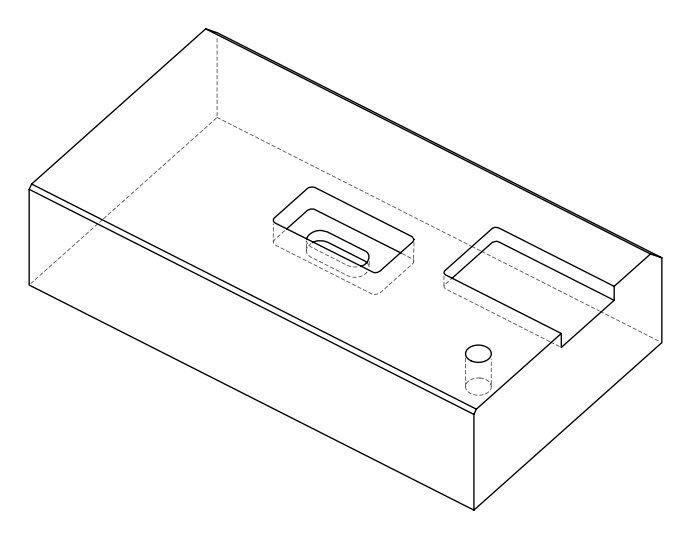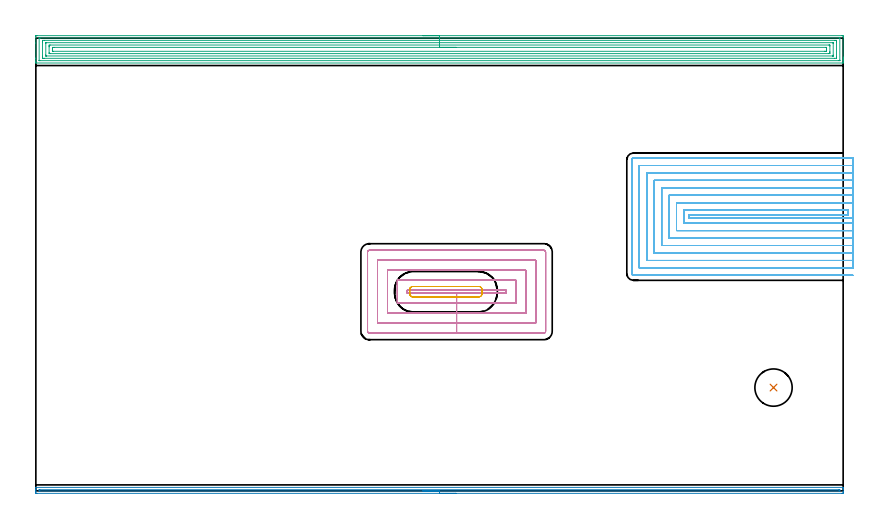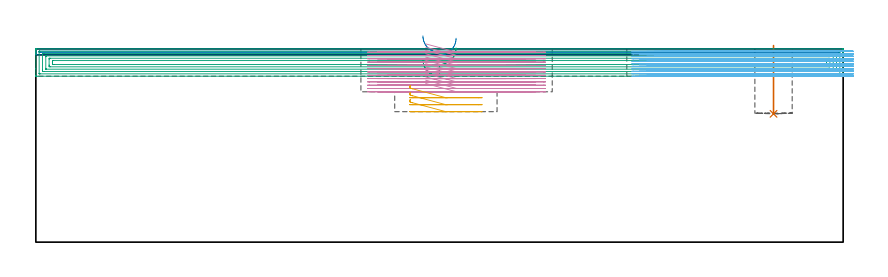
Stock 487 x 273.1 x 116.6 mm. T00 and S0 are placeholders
(PLAN: 6 operations, 4 tool changes, 128.7 min)
(1 INDEXABLE_INSERT_DRILL_BLIND_HOLE_FROM_SOLID | STEP1POCKET | NXT0302_016 | 0.17 min | 15455 mm3)
(2 AREA_MILL | FG_CHAMFER_SURFACE | UGT0205_001 | 7.94 min | 3155 mm3)
(3 AREA_MILL_1 | FG_CHAMFER_SURFACE_1 | UGT0205_001 | 23.7 min | 66292 mm3)
(4 MILL_RECTANGULAR_POCKET | POCKET_RECTANGULAR_STRAIGHT | NXT0201_009 | Follow Part, ap 2, ae 75% | 30.07 min | 172476 mm3)
(5 MILL_RECTANGULAR_POCKET_1 | POCKET_RECTANGULAR_STRAIGHT_1 | UGT0201_100 | Follow Part, ap 4.5, ae 75% | 0.93 min | 16752 mm3)
(6 MILL_SLOT | SLOT_PARTIAL_RECTANGULAR | NXT0201_008 | Follow Part, ap 1.5, ae 75% | 65.87 min | 165290 mm3)
(TOOL NXT0302_016 | Index. Insert Drill 22.5mm [880-D2250L25-03] | D22.5 PA176 FL68 Z2)
(TOOL UGT0205_001 | Chamfer Mill 20 x 3 x 45 deg. | D20 FL50 Z2)
(TOOL NXT0201_009 | ENDMILL 8mm [2P460-0800-NA 1630] | D8 FL26 Z6)
(TOOL UGT0201_100 | End Mill 18 mm | D18 FL22 Z2)
(TOOL NXT0201_008 | ENDMILL 6mm [2P460-0600-NA 1630] | D6 FL26 Z6)
(OP 1 INDEXABLE_INSERT_DRILL_BLIND_HOLE_FROM_SOLID)
G17 G21 G94 G90
T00 M6
G54
G17 G0 G90 X445. Y62.3 S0 M3
G43 Z126.6 H1
G94 G81 G98 Z77.4 F250. R118.6
G80
M5
M2
(OP 2 AREA_MILL)
G17 G21 G94 G90
T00 M6
G54
G17 G0 G90 X253.5 Y-1.5 S1061 M3
G43 Z126.6 H0
Z123.
G94 G1 X253.462 Z122.128 F250.
X253.348 Z121.264
X253.159 Z120.412
X252.897 Z119.58
X252.563 Z118.774
X252.16 Z118.
X251.692 Z117.264
X251.16 Z116.572
X250.571 Z115.929
X249.928 Z115.34
X249.236 Z114.809
X248.5 Z114.34
X247.726 Z113.937
X246.92 Z113.603
X246.088 Z113.341
X245.236 Z113.152
X244.372 Z113.038
X243.5 Z113.
X0.613
X0.138 Y-1.494 Z113.002
X0.009 Y-1.49 Z113.005
X0. Y-1.025 Z113.469
Y-0.47 Z114.027
Y-0.142 Z114.354
Y0.413 Z114.909
Y0.742 Z115.236
Y1.747 Z116.246
X0.007 Y2.088 Z116.579
X0.009 Y2.097 Z116.588
X0.166 Y2.1 Z116.6
X486.834
X486.991 Y2.097 Z116.588
X486.993 Y2.088 Z116.579
X487. Y1.746 Z116.246
Y1.399 Z115.898
Y0.742 Z115.236
Y-0.47 Z114.027
X486.996 Y-1.025 Z113.469
X486.991 Y-1.49 Z113.005
X486.862 Y-1.494 Z113.002
X486.387 Y-1.5 Z113.
X243.5
Y-0.086 Z114.414
X2.399 Y-0.085 Z114.415
X2.341
X2.016 Y-0.079 Z114.421
X2.01 Y0.026 Z114.526
X2.003 Y0.249 Z114.749
X2.008 Y0.597 Z115.097
X2.01 Y0.669 Z115.169
X2.026 Y0.679 Z115.179
X2.073 Y0.681 Z115.181
X2.175 Y0.684 Z115.184
X2.379 Y0.686 Z115.186
X484.601 Y0.685 Z115.185
X484.659
X484.984 Y0.679 Z115.179
X484.99 Y0.574 Z115.074
X484.996 Y0.351 Z114.851
X484.99 Y0.103 Z114.603
X484.982 Y-0.079 Z114.421
X484.488 Y-0.086 Z114.414
X243.5
X242.628 Z114.452
X241.764 Z114.566
X240.912 Z114.755
X240.08 Z115.017
X239.274 Z115.351
X238.5 Z115.754
X237.764 Z116.223
X237.072 Z116.754
X236.429 Z117.343
X235.84 Z117.986
X235.308 Z118.678
X234.84 Z119.414
X234.437 Z120.188
X234.103 Z120.994
X233.841 Z121.826
X233.652 Z122.678
X233.538 Z123.543
X233.5 Z124.414
G0 Z126.6
M5
M2
(OP 3 AREA_MILL_1)
G17 G21 G94 G90
T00 M6
G54
G17 G0 G90 X233.5 Y274.6 S1061 M3
G43 Z126.6 H0
Z110.1
G94 G1 X233.538 Z109.228 F250.
X233.652 Z108.364
X233.841 Z107.512
X234.103 Z106.68
X234.437 Z105.874
X234.84 Z105.1
X235.308 Z104.364
X235.84 Z103.672
X236.429 Z103.029
X237.072 Z102.44
X237.764 Z101.909
X238.5 Z101.44
X239.274 Z101.037
X240.08 Z100.703
X240.912 Z100.441
X241.764 Z100.252
X242.628 Z100.138
X243.5 Z100.1
X486.387 Y274.599 Z100.101
X486.761 Y274.596 Z100.102
X486.99 Y274.593 Z100.105
X486.995 Y274.23 Z100.467
X487. Y273.63 Z101.068
Y261.697 Z112.998
Y261.096 Z113.598
Y260.547 Z114.15
Y260.221 Z114.475
Y259.671 Z115.025
Y259.345 Z115.35
Y258.693 Z116.006
Y258.375 Z116.324
X486.997 Y258.235 Z116.457
X486.99 Y258.102 Z116.588
X486.834 Y258.1 Z116.6
X0.166
X0.01 Y258.102 Z116.588
X0.003 Y258.235 Z116.457
X0. Y258.375 Z116.324
Y258.693 Z116.006
Y259.345 Z115.35
Y260.547 Z114.15
Y261.096 Z113.598
Y270.153 Z104.544
Y274.23 Z100.467
X0.003 Y274.508 Z100.189
X0.01 Y274.592 Z100.105
X0.095 Y274.599 Z100.099
X0.613 Y274.6 Z100.1
X243.5
Y273.186 Z101.514
X484.601 Y273.185 Z101.515
X484.775 Y273.184 Z101.516
X484.95 Y273.18 Z101.52
X484.986 Y273.179 Z101.521
X484.992 Y273.156 Z101.544
X484.995 Y273.127 Z101.573
X484.999 Y272.965 Z101.735
X485. Y259.83 Z114.87
X484.998 Y259.7 Z115.
X484.994 Y259.596 Z115.104
X484.99 Y259.531 Z115.169
X484.959 Y259.521 Z115.179
X484.601 Y259.517 Z115.183
X484.428 Y259.515 Z115.185
X2.399
X2.225 Y259.516 Z115.184
X2.05 Y259.52 Z115.18
X2.014 Y259.521 Z115.179
X2.008 Y259.544 Z115.156
X2.005 Y259.573 Z115.127
X2.001 Y259.735 Z114.965
X2. Y272.87 Z101.83
X2.002 Y273. Z101.7
X2.006 Y273.104 Z101.596
X2.01 Y273.169 Z101.531
X2.041 Y273.179 Z101.521
X2.399 Y273.183 Z101.517
X2.572 Y273.185 Z101.515
X243.5 Y273.186 Z101.514
Y271.772 Z102.928
X481.922 Y271.771 Z102.929
X482.646 Y271.77 Z102.93
X482.815 Y271.768 Z102.932
X482.977 Y271.765 Z102.935
X482.99 Y271.604 Z103.096
X482.997 Y271.426 Z103.274
X483. Y270.728 Z103.972
Y270.547 Z104.153
X482.999 Y261.792 Z112.908
X482.99 Y261.096 Z113.604
X482.98 Y260.936 Z113.764
X481.922 Y260.929 Z113.771
X5.078
X4.354 Y260.93 Z113.77
X4.185 Y260.932 Z113.768
X4.023 Y260.935 Z113.765
X4.01 Y261.096 Z113.604
X4.003 Y261.274 Z113.426
X4. Y261.972 Z112.728
Y262.153 Z112.547
X4.001 Y270.908 Z103.792
X4.01 Y271.604 Z103.096
X4.02 Y271.764 Z102.936
X5.078 Y271.771 Z102.929
X243.5 Y271.772 Z102.928
Y270.357 Z104.343
X480.515
X480.864 Y270.356 Z104.344
X480.923 Y270.354 Z104.346
X480.979 Y270.351 Z104.349
X480.99 Y270.271 Z104.429
X481. Y269.882 Z104.818
Y269.852 Z104.848
Y262.848 Z111.852
X480.997 Y262.424 Z112.276
X480.994 Y262.372 Z112.328
X480.99 Y262.351 Z112.349
X480.959 Y262.349 Z112.351
X480.823 Y262.345 Z112.355
X480.651 Y262.343 Z112.357
X6.485
X6.136 Y262.344 Z112.356
X6.077 Y262.346 Z112.354
X6.021 Y262.349 Z112.351
X6.01 Y262.429 Z112.271
X6. Y262.818 Z111.882
Y262.848 Z111.852
Y269.852 Z104.848
X6.003 Y270.276 Z104.424
X6.006 Y270.328 Z104.372
X6.009 Y270.349 Z104.351
X6.041 Y270.351 Z104.349
X6.177 Y270.355 Z104.345
X6.349 Y270.357 Z104.343
X243.5
Y268.943 Z105.757
X478.385
X478.786 Y268.939 Z105.761
X478.978 Y268.936 Z105.764
X478.99 Y268.828 Z105.872
X478.998 Y268.342 Z106.358
X479. Y264.838 Z109.862
X478.999 Y264.599 Z110.101
X478.993 Y263.968 Z110.732
X478.985 Y263.764 Z110.936
X478.316 Y263.757 Z110.943
X8.615
X8.214 Y263.761 Z110.939
X8.022 Y263.764 Z110.936
X8.01 Y263.872 Z110.828
X8.002 Y264.358 Z110.342
X8. Y267.862 Z106.838
X8.001 Y268.101 Z106.599
X8.006 Y268.732 Z105.968
X8.015 Y268.936 Z105.764
X8.684 Y268.943 Z105.757
X243.5
Y267.529 Z107.171
X476.565
X476.874 Y267.527 Z107.173
X476.962 Y267.524 Z107.176
X476.983 Y267.522 Z107.178
X476.99 Y267.515 Z107.185
X476.994 Y267.481 Z107.219
X476.998 Y267.368 Z107.332
X476.999 Y267.226 Z107.474
X477. Y266.799 Z107.901
Y265.923 Z108.777
X476.999 Y265.474 Z109.226
X476.997 Y265.261 Z109.439
X476.994 Y265.208 Z109.492
X476.991 Y265.185 Z109.515
X476.974 Y265.178 Z109.522
X476.87 Y265.175 Z109.525
X476.565 Y265.173 Z109.527
X475.981 Y265.171 Z109.529
X475.672
X10.435
X10.126 Y265.173 Z109.527
X10.038 Y265.176 Z109.524
X10.017 Y265.178 Z109.522
X10.01 Y265.185 Z109.515
X10.006 Y265.219 Z109.481
X10.002 Y265.332 Z109.368
X10. Y266.35 Z108.35
Y266.777 Z107.923
X10.001 Y267.226 Z107.474
X10.003 Y267.439 Z107.261
X10.006 Y267.492 Z107.208
X10.009 Y267.515 Z107.185
X10.026 Y267.522 Z107.178
X10.13 Y267.525 Z107.175
X10.435 Y267.527 Z107.173
X11.019 Y267.529 Z107.171
X11.328
X243.5
X244.372 Z107.209
X245.236 Z107.323
X246.088 Z107.512
X246.92 Z107.774
X247.726 Z108.108
X248.5 Z108.511
X249.236 Z108.98
X249.928 Z109.511
X250.571 Z110.1
X251.16 Z110.743
X251.692 Z111.435
X252.16 Z112.171
X252.563 Z112.945
X252.897 Z113.751
X253.159 Z114.583
X253.348 Z115.435
X253.462 Z116.3
X253.5 Z117.171
G0 Z126.6
M5
M2
(OP 4 MILL_RECTANGULAR_POCKET)
G17 G21 G94 G90
T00 M6
G54
G17 G0 G90 X235.168 Y119.2 S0 M3
G43 Z126.6 H1
Z119.6
G94 G1 X253.8 Z114.608 F250.
X283.5 F500.
Y121.1
X224.1
Y119.2
X253.8
Y113.2
X289.5
Y127.1
X218.1
Y113.2
X253.8
Y107.2
X295.5
Y133.1
X212.1
Y107.2
X253.8
Y101.2
X301.5
Y139.1
X206.1
Y101.2
X253.8
Y95.2
X306.5
G3 X307.5 Y96.2 R1.
G1 Y144.1
G3 X306.5 Y145.1 R1.
G1 X201.1
G3 X200.1 Y144.1 R1.
G1 Y96.2
G3 X201.1 Y95.2 R1.
G1 X253.8
X254.8
G0 X235.168 Y119.2 Z117.608
G1 X253.8 Z112.615 F250.
X283.5 F500.
Y121.1
X224.1
Y119.2
X253.8
Y113.2
X289.5
Y127.1
X218.1
Y113.2
X253.8
Y107.2
X295.5
Y133.1
X212.1
Y107.2
X253.8
Y101.2
X301.5
Y139.1
X206.1
Y101.2
X253.8
Y95.2
X306.5
G3 X307.5 Y96.2 R1.
G1 Y144.1
G3 X306.5 Y145.1 R1.
G1 X201.1
G3 X200.1 Y144.1 R1.
G1 Y96.2
G3 X201.1 Y95.2 R1.
G1 X253.8
X254.8
G0 X235.168 Y119.2 Z115.615
G1 X253.8 Z110.623 F250.
X283.5 F500.
Y121.1
X224.1
Y119.2
X253.8
Y113.2
X289.5
Y127.1
X218.1
Y113.2
X253.8
Y107.2
X295.5
Y133.1
X212.1
Y107.2
X253.8
Y101.2
X301.5
Y139.1
X206.1
Y101.2
X253.8
Y95.2
X306.5
G3 X307.5 Y96.2 R1.
G1 Y144.1
G3 X306.5 Y145.1 R1.
G1 X201.1
G3 X200.1 Y144.1 R1.
G1 Y96.2
G3 X201.1 Y95.2 R1.
G1 X253.8
X254.8
G0 X235.168 Y119.2 Z113.623
G1 X253.8 Z108.631 F250.
X283.5 F500.
Y121.1
X224.1
Y119.2
X253.8
Y113.2
X289.5
Y127.1
X218.1
Y113.2
X253.8
Y107.2
X295.5
Y133.1
X212.1
Y107.2
X253.8
Y101.2
X301.5
Y139.1
X206.1
Y101.2
X253.8
Y95.2
X306.5
G3 X307.5 Y96.2 R1.
G1 Y144.1
G3 X306.5 Y145.1 R1.
G1 X201.1
G3 X200.1 Y144.1 R1.
G1 Y96.2
G3 X201.1 Y95.2 R1.
G1 X253.8
X254.8
G0 X235.168 Y119.2 Z111.631
G1 X253.8 Z106.638 F250.
X283.5 F500.
Y121.1
X224.1
Y119.2
X253.8
Y113.2
X289.5
Y127.1
X218.1
Y113.2
X253.8
Y107.2
X295.5
Y133.1
X212.1
Y107.2
X253.8
Y101.2
X301.5
Y139.1
X206.1
Y101.2
X253.8
Y95.2
X306.5
G3 X307.5 Y96.2 R1.
G1 Y144.1
G3 X306.5 Y145.1 R1.
G1 X201.1
G3 X200.1 Y144.1 R1.
G1 Y96.2
G3 X201.1 Y95.2 R1.
G1 X253.8
X254.8
G0 X235.168 Y119.2 Z109.638
G1 X253.8 Z104.646 F250.
X283.5 F500.
Y121.1
X224.1
Y119.2
X253.8
Y113.2
X289.5
Y127.1
X218.1
Y113.2
X253.8
Y107.2
X295.5
Y133.1
X212.1
Y107.2
X253.8
Y101.2
X301.5
Y139.1
X206.1
Y101.2
X253.8
Y95.2
X306.5
G3 X307.5 Y96.2 R1.
G1 Y144.1
G3 X306.5 Y145.1 R1.
G1 X201.1
G3 X200.1 Y144.1 R1.
G1 Y96.2
G3 X201.1 Y95.2 R1.
G1 X253.8
X254.8
G0 X235.168 Y119.2 Z107.646
G1 X253.8 Z102.654 F250.
X283.5 F500.
Y121.1
X224.1
Y119.2
X253.8
Y113.2
X289.5
Y127.1
X218.1
Y113.2
X253.8
Y107.2
X295.5
Y133.1
X212.1
Y107.2
X253.8
Y101.2
X301.5
Y139.1
X206.1
Y101.2
X253.8
Y95.2
X306.5
G3 X307.5 Y96.2 R1.
G1 Y144.1
G3 X306.5 Y145.1 R1.
G1 X201.1
G3 X200.1 Y144.1 R1.
G1 Y96.2
G3 X201.1 Y95.2 R1.
G1 X253.8
X254.8
G0 X235.168 Y119.2 Z105.654
G1 X253.8 Z100.662 F250.
X283.5 F500.
Y121.1
X224.1
Y119.2
X253.8
Y113.2
X289.5
Y127.1
X218.1
Y113.2
X253.8
Y107.2
X295.5
Y133.1
X212.1
Y107.2
X253.8
Y101.2
X301.5
Y139.1
X206.1
Y101.2
X253.8
Y95.2
X306.5
G3 X307.5 Y96.2 R1.
G1 Y144.1
G3 X306.5 Y145.1 R1.
G1 X201.1
G3 X200.1 Y144.1 R1.
G1 Y96.2
G3 X201.1 Y95.2 R1.
G1 X253.8
X254.8
G0 X235.168 Y119.2 Z103.662
G1 X253.8 Z98.669 F250.
X283.5 F500.
Y121.1
X224.1
Y119.2
X253.8
Y113.2
X289.5
Y127.1
X218.1
Y113.2
X253.8
Y107.2
X295.5
Y133.1
X212.1
Y107.2
X253.8
Y101.2
X301.5
Y139.1
X206.1
Y101.2
X253.8
Y95.2
X306.5
G3 X307.5 Y96.2 R1.
G1 Y144.1
G3 X306.5 Y145.1 R1.
G1 X201.1
G3 X200.1 Y144.1 R1.
G1 Y96.2
G3 X201.1 Y95.2 R1.
G1 X253.8
X254.8
G0 X235.168 Y119.2 Z101.669
G1 X253.8 Z96.677 F250.
X283.5 F500.
Y121.1
X224.1
Y119.2
X253.8
Y113.2
X289.5
Y127.1
X218.1
Y113.2
X253.8
Y107.2
X295.5
Y133.1
X212.1
Y107.2
X253.8
Y101.2
X301.5
Y139.1
X206.1
Y101.2
X253.8
Y95.2
X306.5
G3 X307.5 Y96.2 R1.
G1 Y144.1
G3 X306.5 Y145.1 R1.
G1 X201.1
G3 X200.1 Y144.1 R1.
G1 Y96.2
G3 X201.1 Y95.2 R1.
G1 X253.8
X254.8
G0 X235.168 Y119.2 Z99.677
G1 X253.8 Z94.685 F250.
X283.5 F500.
Y121.1
X224.1
Y119.2
X253.8
Y113.2
X289.5
Y127.1
X218.1
Y113.2
X253.8
Y107.2
X295.5
Y133.1
X212.1
Y107.2
X253.8
Y101.2
X301.5
Y139.1
X206.1
Y101.2
X253.8
Y95.2
X306.5
G3 X307.5 Y96.2 R1.
G1 Y144.1
G3 X306.5 Y145.1 R1.
G1 X201.1
G3 X200.1 Y144.1 R1.
G1 Y96.2
G3 X201.1 Y95.2 R1.
G1 X253.8
X254.8
G0 X235.168 Y119.2 Z97.685
G1 X253.8 Z92.692 F250.
X283.5 F500.
Y121.1
X224.1
Y119.2
X253.8
Y113.2
X289.5
Y127.1
X218.1
Y113.2
X253.8
Y107.2
X295.5
Y133.1
X212.1
Y107.2
X253.8
Y101.2
X301.5
Y139.1
X206.1
Y101.2
X253.8
Y95.2
X306.5
G3 X307.5 Y96.2 R1.
G1 Y144.1
G3 X306.5 Y145.1 R1.
G1 X201.1
G3 X200.1 Y144.1 R1.
G1 Y96.2
G3 X201.1 Y95.2 R1.
G1 X253.8
X254.8
G0 X235.168 Y119.2 Z95.692
G1 X253.8 Z90.7 F250.
X283.5 F500.
Y121.1
X224.1
Y119.2
X253.8
Y113.2
X289.5
Y127.1
X218.1
Y113.2
X253.8
Y107.2
X295.5
Y133.1
X212.1
Y107.2
X253.8
Y101.2
X301.5
Y139.1
X206.1
Y101.2
X253.8
Y95.2
X306.5
G3 X307.5 Y96.2 R1.
G1 Y144.1
G3 X306.5 Y145.1 R1.
G1 X201.1
G3 X200.1 Y144.1 R1.
G1 Y96.2
G3 X201.1 Y95.2 R1.
G1 X253.8
X254.8
G0 Z126.6
M5
M2
(OP 5 MILL_RECTANGULAR_POCKET_1)
G17 G21 G94 G90
T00 M6
G54
G17 G0 G90 X226.116 Y122.746 S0 M3
G43 Z126.6 H0
Z94.333
G94 G1 X226.082 Y122.718 Z94.321 F250.
X225.853 Y122.443 Z94.226
X225.676 Y122.132 Z94.13
X225.557 Y121.795 Z94.034
X225.5 Y121.442 Z93.938
Y118.858 Z93.246
X225.557 Y118.505 Z93.15
X225.676 Y118.168 Z93.054
X225.853 Y117.857 Z92.958
X226.082 Y117.582 Z92.862
X226.357 Y117.353 Z92.767
X226.668 Y117.176 Z92.671
X227.005 Y117.057 Z92.575
X227.358 Y117. Z92.479
X247.35 Z87.122
X267.2 F500.
G3 X269.2 Y119. R2.
G1 Y121.3
G3 X267.2 Y123.3 R2.
G1 X227.5
G3 X225.5 Y121.3 R2.
G1 Y119.
G3 X227.5 Y117. R2.
G1 X247.35
X248.35
G0 X226.116 Y122.746 Z90.122
G1 X226.082 Y122.718 Z90.11 F250.
X225.853 Y122.443 Z90.015
X225.676 Y122.132 Z89.919
X225.557 Y121.795 Z89.823
X225.5 Y121.442 Z89.727
Y118.858 Z89.035
X225.557 Y118.505 Z88.939
X225.676 Y118.168 Z88.843
X225.853 Y117.857 Z88.747
X226.082 Y117.582 Z88.651
X226.357 Y117.353 Z88.555
X226.668 Y117.176 Z88.46
X227.005 Y117.057 Z88.364
X227.358 Y117. Z88.268
X247.35 Z82.911
X267.2 F500.
G3 X269.2 Y119. R2.
G1 Y121.3
G3 X267.2 Y123.3 R2.
G1 X227.5
G3 X225.5 Y121.3 R2.
G1 Y119.
G3 X227.5 Y117. R2.
G1 X247.35
X248.35
G0 X226.116 Y122.746 Z85.911
G1 X226.082 Y122.718 Z85.899 F250.
X225.853 Y122.443 Z85.803
X225.676 Y122.132 Z85.708
X225.557 Y121.795 Z85.612
X225.5 Y121.442 Z85.516
Y118.858 Z84.824
X225.557 Y118.505 Z84.728
X225.676 Y118.168 Z84.632
X225.853 Y117.857 Z84.536
X226.082 Y117.582 Z84.44
X226.357 Y117.353 Z84.344
X226.668 Y117.176 Z84.248
X227.005 Y117.057 Z84.153
X227.358 Y117. Z84.057
X247.35 Z78.7
X267.2 F500.
G3 X269.2 Y119. R2.
G1 Y121.3
G3 X267.2 Y123.3 R2.
G1 X227.5
G3 X225.5 Y121.3 R2.
G1 Y119.
G3 X227.5 Y117. R2.
G1 X247.35
X248.35
G0 Z126.6
M5
M2
(OP 6 MILL_SLOT)
G17 G21 G94 G90
T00 M6
G54
G17 G0 G90 X493. Y164.5 S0 M3
G43 Z126.6 H1
Z115.1
G94 G1 X490. F250.
X394. F500.
Y166.3
X490.
Y169.3
X391.
Y161.5
X490.
X493. F250.
Y173.8
X490.
X386.5 F500.
Y157.
X490.
X493. F250.
Y178.3
X490.
X382. F500.
Y152.5
X490.
X493. F250.
Y182.8
X490.
X377.5 F500.
Y148.
X490.
X493. F250.
Y187.3
X490.
X373. F500.
Y143.5
X490.
X493. F250.
Y191.8
X490.
X368.5 F500.
Y139.
X490.
X493. F250.
Y196.3
X490.
X364. F500.
Y134.5
X490.
X493. F250.
Y200.8
X490.
X360.5 F500.
G3 X359.5 Y199.8 R1.
G1 Y131.
G3 X360.5 Y130. R1.
G1 X490.
X493. F250.
G0 Y164.5 Z113.6
G1 X490.
X394. F500.
Y166.3
X490.
Y169.3
X391.
Y161.5
X490.
X493. F250.
Y173.8
X490.
X386.5 F500.
Y157.
X490.
X493. F250.
Y178.3
X490.
X382. F500.
Y152.5
X490.
X493. F250.
Y182.8
X490.
X377.5 F500.
Y148.
X490.
X493. F250.
Y187.3
X490.
X373. F500.
Y143.5
X490.
X493. F250.
Y191.8
X490.
X368.5 F500.
Y139.
X490.
X493. F250.
Y196.3
X490.
X364. F500.
Y134.5
X490.
X493. F250.
Y200.8
X490.
X360.5 F500.
G3 X359.5 Y199.8 R1.
G1 Y131.
G3 X360.5 Y130. R1.
G1 X490.
X493. F250.
G0 Y164.5 Z112.1
G1 X490.
X394. F500.
Y166.3
X490.
Y169.3
X391.
Y161.5
X490.
X493. F250.
Y173.8
X490.
X386.5 F500.
Y157.
X490.
X493. F250.
Y178.3
X490.
X382. F500.
Y152.5
X490.
X493. F250.
Y182.8
X490.
X377.5 F500.
Y148.
X490.
X493. F250.
Y187.3
X490.
X373. F500.
Y143.5
X490.
X493. F250.
Y191.8
X490.
X368.5 F500.
Y139.
X490.
X493. F250.
Y196.3
X490.
X364. F500.
Y134.5
X490.
X493. F250.
Y200.8
X490.
X360.5 F500.
G3 X359.5 Y199.8 R1.
G1 Y131.
G3 X360.5 Y130. R1.
G1 X490.
X493. F250.
G0 Y164.5 Z110.6
G1 X490.
X394. F500.
Y166.3
X490.
Y169.3
X391.
Y161.5
X490.
X493. F250.
Y173.8
X490.
X386.5 F500.
Y157.
X490.
X493. F250.
Y178.3
X490.
X382. F500.
Y152.5
X490.
X493. F250.
Y182.8
X490.
X377.5 F500.
Y148.
X490.
X493. F250.
Y187.3
X490.
X373. F500.
Y143.5
X490.
X493. F250.
Y191.8
X490.
X368.5 F500.
Y139.
X490.
X493. F250.
Y196.3
X490.
X364. F500.
Y134.5
X490.
X493. F250.
Y200.8
X490.
X360.5 F500.
G3 X359.5 Y199.8 R1.
G1 Y131.
G3 X360.5 Y130. R1.
G1 X490.
X493. F250.
G0 Y164.5 Z109.1
G1 X490.
X394. F500.
Y166.3
X490.
Y169.3
X391.
Y161.5
X490.
X493. F250.
Y173.8
X490.
X386.5 F500.
Y157.
X490.
X493. F250.
Y178.3
X490.
X382. F500.
Y152.5
X490.
X493. F250.
Y182.8
X490.
X377.5 F500.
Y148.
X490.
X493. F250.
Y187.3
X490.
X373. F500.
Y143.5
X490.
X493. F250.
Y191.8
X490.
X368.5 F500.
Y139.
X490.
X493. F250.
Y196.3
X490.
X364. F500.
Y134.5
X490.
X493. F250.
Y200.8
X490.
X360.5 F500.
G3 X359.5 Y199.8 R1.
G1 Y131.
G3 X360.5 Y130. R1.
G1 X490.
X493. F250.
G0 Y164.5 Z107.6
G1 X490.
X394. F500.
Y166.3
X490.
Y169.3
X391.
Y161.5
X490.
X493. F250.
Y173.8
X490.
X386.5 F500.
Y157.
X490.
X493. F250.
Y178.3
X490.
X382. F500.
Y152.5
X490.
X493. F250.
Y182.8
X490.
X377.5 F500.
Y148.
X490.
X493. F250.
Y187.3
X490.
X373. F500.
Y143.5
X490.
X493. F250.
Y191.8
X490.
X368.5 F500.
Y139.
X490.
X493. F250.
Y196.3
X490.
X364. F500.
Y134.5
X490.
X493. F250.
Y200.8
X490.
X360.5 F500.
G3 X359.5 Y199.8 R1.
G1 Y131.
G3 X360.5 Y130. R1.
G1 X490.
X493. F250.
G0 Y164.5 Z106.1
G1 X490.
X394. F500.
Y166.3
X490.
Y169.3
X391.
Y161.5
X490.
X493. F250.
Y173.8
X490.
X386.5 F500.
Y157.
X490.
X493. F250.
Y178.3
X490.
X382. F500.
Y152.5
X490.
X493. F250.
Y182.8
X490.
X377.5 F500.
Y148.
X490.
X493. F250.
Y187.3
X490.
X373. F500.
Y143.5
X490.
X493. F250.
Y191.8
X490.
X368.5 F500.
Y139.
X490.
X493. F250.
Y196.3
X490.
X364. F500.
Y134.5
X490.
X493. F250.
Y200.8
X490.
X360.5 F500.
G3 X359.5 Y199.8 R1.
G1 Y131.
G3 X360.5 Y130. R1.
G1 X490.
X493. F250.
G0 Y164.5 Z104.6
G1 X490.
X394. F500.
Y166.3
X490.
Y169.3
X391.
Y161.5
X490.
X493. F250.
Y173.8
X490.
X386.5 F500.
Y157.
X490.
X493. F250.
Y178.3
X490.
X382. F500.
Y152.5
X490.
X493. F250.
Y182.8
X490.
X377.5 F500.
Y148.
X490.
X493. F250.
Y187.3
X490.
X373. F500.
Y143.5
X490.
X493. F250.
Y191.8
X490.
X368.5 F500.
Y139.
X490.
X493. F250.
Y196.3
X490.
X364. F500.
Y134.5
X490.
X493. F250.
Y200.8
X490.
X360.5 F500.
G3 X359.5 Y199.8 R1.
G1 Y131.
G3 X360.5 Y130. R1.
G1 X490.
X493. F250.
G0 Y164.5 Z103.1
G1 X490.
X394. F500.
Y166.3
X490.
Y169.3
X391.
Y161.5
X490.
X493. F250.
Y173.8
X490.
X386.5 F500.
Y157.
X490.
X493. F250.
Y178.3
X490.
X382. F500.
Y152.5
X490.
X493. F250.
Y182.8
X490.
X377.5 F500.
Y148.
X490.
X493. F250.
Y187.3
X490.
X373. F500.
Y143.5
X490.
X493. F250.
Y191.8
X490.
X368.5 F500.
Y139.
X490.
X493. F250.
Y196.3
X490.
X364. F500.
Y134.5
X490.
X493. F250.
Y200.8
X490.
X360.5 F500.
G3 X359.5 Y199.8 R1.
G1 Y131.
G3 X360.5 Y130. R1.
G1 X490.
X493. F250.
G0 Y164.5 Z101.6
G1 X490.
X394. F500.
Y166.3
X490.
Y169.3
X391.
Y161.5
X490.
X493. F250.
Y173.8
X490.
X386.5 F500.
Y157.
X490.
X493. F250.
Y178.3
X490.
X382. F500.
Y152.5
X490.
X493. F250.
Y182.8
X490.
X377.5 F500.
Y148.
X490.
X493. F250.
Y187.3
X490.
X373. F500.
Y143.5
X490.
X493. F250.
Y191.8
X490.
X368.5 F500.
Y139.
X490.
X493. F250.
Y196.3
X490.
X364. F500.
Y134.5
X490.
X493. F250.
Y200.8
X490.
X360.5 F500.
G3 X359.5 Y199.8 R1.
G1 Y131.
G3 X360.5 Y130. R1.
G1 X490.
X493. F250.
G0 Y164.5 Z100.1
G1 X490.
X394. F500.
Y166.3
X490.
Y169.3
X391.
Y161.5
X490.
X493. F250.
Y173.8
X490.
X386.5 F500.
Y157.
X490.
X493. F250.
Y178.3
X490.
X382. F500.
Y152.5
X490.
X493. F250.
Y182.8
X490.
X377.5 F500.
Y148.
X490.
X493. F250.
Y187.3
X490.
X373. F500.
Y143.5
X490.
X493. F250.
Y191.8
X490.
X368.5 F500.
Y139.
X490.
X493. F250.
Y196.3
X490.
X364. F500.
Y134.5
X490.
X493. F250.
Y200.8
X490.
X360.5 F500.
G3 X359.5 Y199.8 R1.
G1 Y131.
G3 X360.5 Y130. R1.
G1 X490.
X493. F250.
G0 Z126.6
M5
M2
